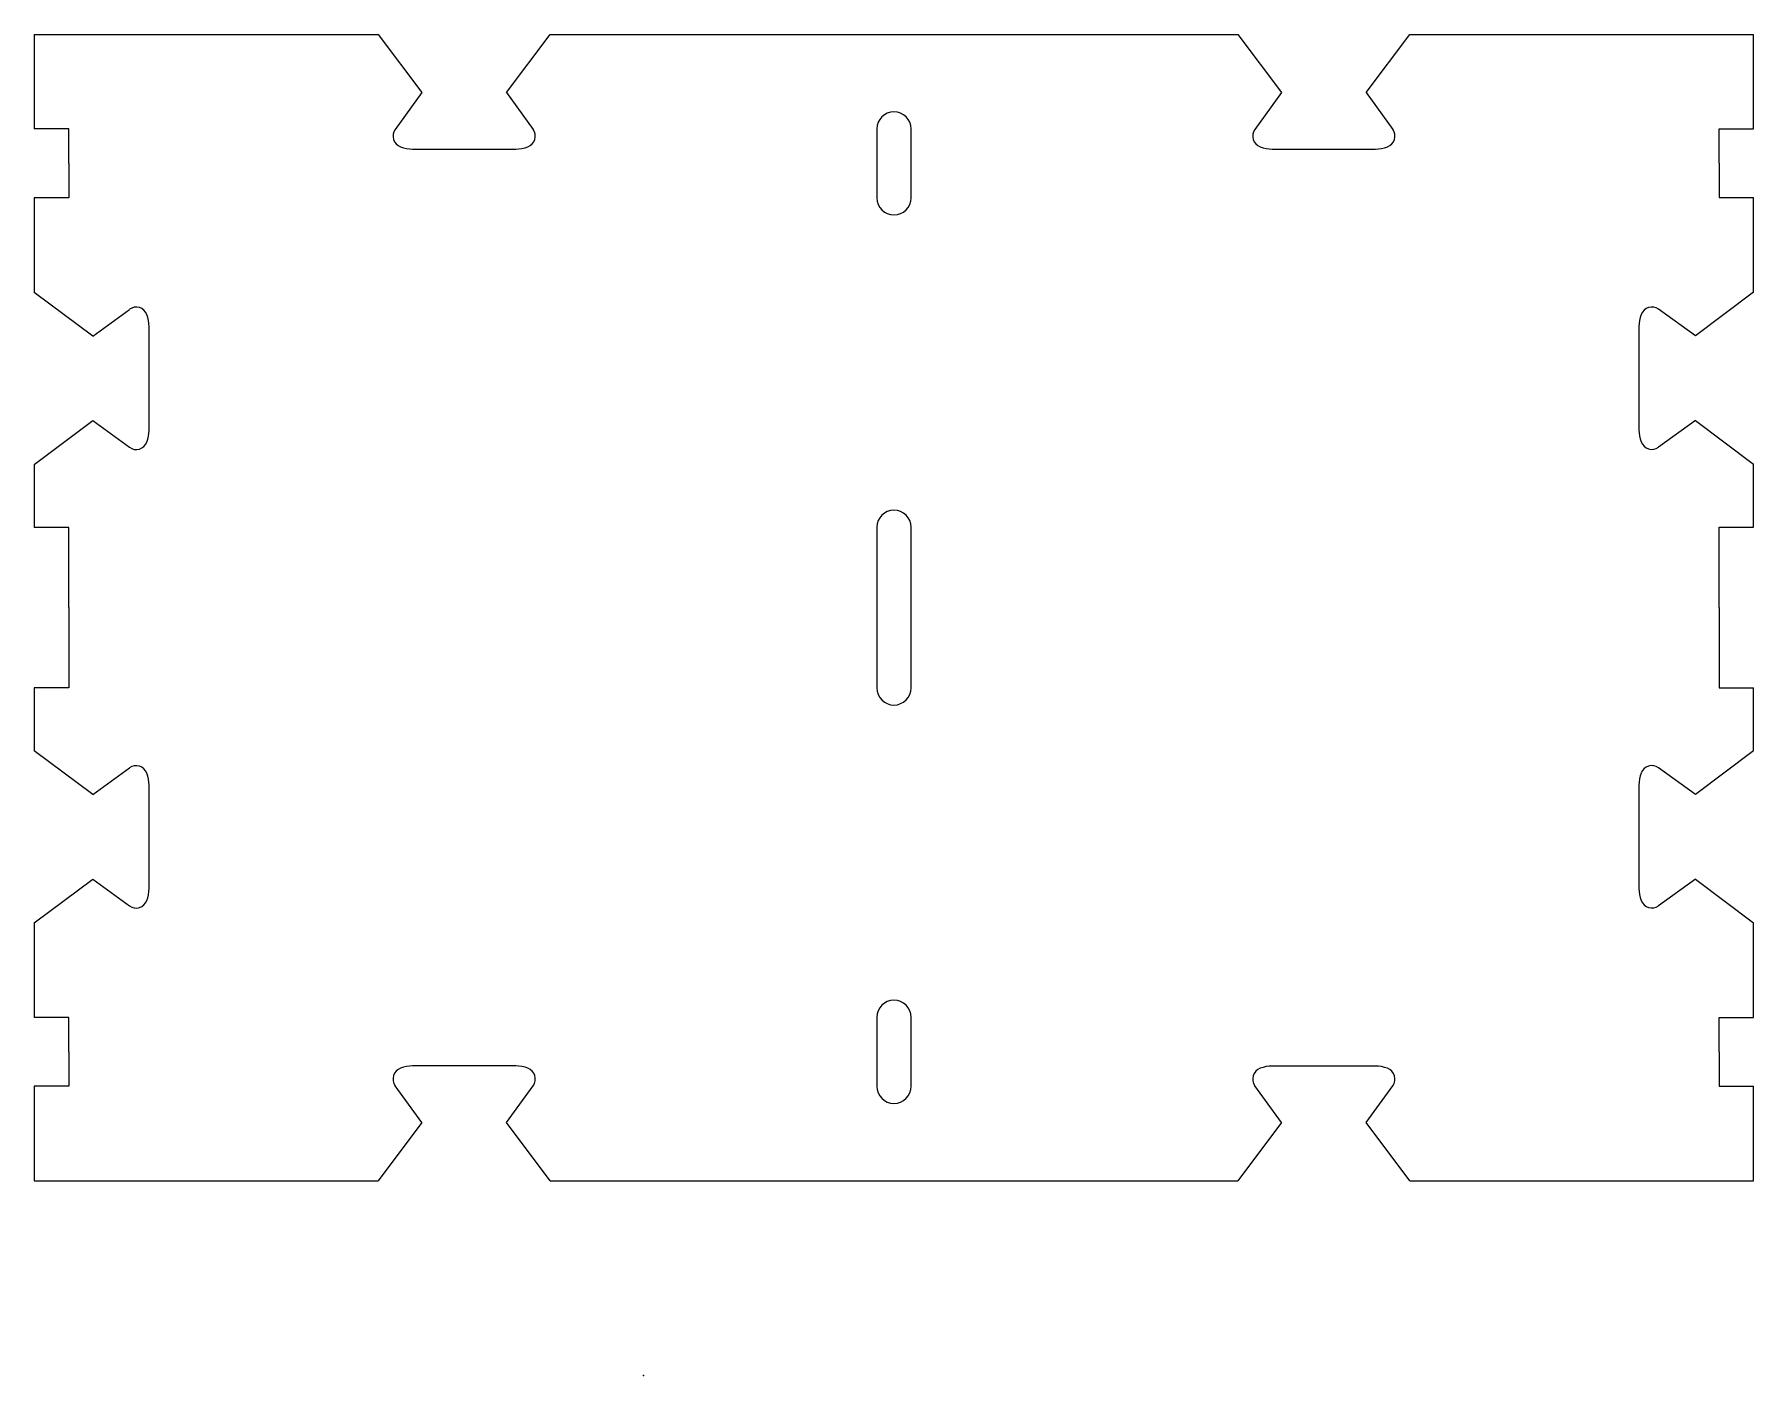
# Model space of a CAD drawing. Header units: centimetres. Extents: x -5.3 to 9.7, y 0 to 11.7.
import ezdxf

# ---------------------------------------------------------------- set-up
doc = ezdxf.new("R2010")
doc.units = ezdxf.units.CM
doc.header["$MEASUREMENT"] = 0
doc.layers.add('INTERIOR v4_Sketch2', color=7, linetype='Continuous')

msp = doc.modelspace()

# ---------------------------------------------------------------- linework, layer by layer
at = {"layer": 'INTERIOR v4_Sketch2'}
for p, q in [((-5.314, 11.7), (-5.314, 10.875)), ((-5.314, 11.7), (-2.314, 11.7)), ((-2.314, 11.7), (-1.933, 11.192)), ((-2.314, 11.7), (-1.933, 11.192)), ((-1.195, 11.192), (-0.813, 11.7)), ((-1.195, 11.192), (-0.813, 11.7)), ((-0.813, 11.7), (5.186, 11.7)), ((5.186, 11.7), (5.567, 11.192)), ((6.305, 11.192), (6.687, 11.7)), ((6.687, 11.7), (9.686, 11.7)), ((9.686, 10.876), (9.686, 11.7)), ((-1.933, 11.192), (-2.165, 10.871)), ((-1.933, 11.192), (-2.165, 10.871)), ((-1.195, 11.192), (-0.962, 10.871)), ((-1.195, 11.192), (-0.962, 10.871)), ((5.567, 11.192), (5.335, 10.871)), ((6.305, 11.192), (6.538, 10.871)), ((-5.014, 10.875), (-5.314, 10.875)), ((-5.014, 10.575), (-5.014, 10.875)), ((2.036, 10.875), (2.036, 10.275)), ((2.336, 10.275), (2.336, 10.875)), ((9.386, 10.576), (9.386, 10.876)), ((9.386, 10.876), (9.686, 10.876)), ((-2.014, 10.7), (-1.113, 10.7)), ((-2.014, 10.7), (-1.113, 10.7)), ((-1.564, 10.7), (-1.564, 10.7)), ((-1.564, 10.7), (-1.564, 10.7)), ((-1.564, 10.7), (-1.564, 10.7)), ((-1.564, 10.7), (-1.564, 10.7)), ((-1.564, 10.7), (-1.564, 10.7)), ((-1.564, 10.7), (-1.564, 10.7)), ((5.486, 10.7), (6.387, 10.7)), ((5.936, 10.7), (5.936, 10.7)), ((5.936, 10.7), (5.936, 10.7)), ((5.936, 10.7), (5.936, 10.7)), ((-5.014, 10.575), (-5.014, 10.275)), ((9.386, 10.576), (9.386, 10.276)), ((-5.314, 10.275), (-5.314, 9.45)), ((-5.014, 10.275), (-5.314, 10.275)), ((9.386, 10.276), (9.686, 10.276)), ((9.686, 9.451), (9.686, 10.276)), ((-4.805, 9.069), (-5.314, 9.45)), ((-4.805, 9.069), (-5.314, 9.45)), ((-4.805, 9.069), (-5.314, 9.45)), ((-4.805, 9.069), (-5.314, 9.45)), ((9.686, 9.451), (9.178, 9.07)), ((9.686, 9.451), (9.178, 9.07)), ((9.686, 9.451), (9.178, 9.07)), ((9.686, 9.451), (9.178, 9.07)), ((-4.805, 9.069), (-4.485, 9.301)), ((-4.805, 9.069), (-4.485, 9.301)), ((-4.805, 9.069), (-4.485, 9.301)), ((-4.805, 9.069), (-4.485, 9.301)), ((9.178, 9.07), (8.858, 9.303)), ((9.178, 9.07), (8.858, 9.303)), ((9.178, 9.07), (8.858, 9.303)), ((9.178, 9.07), (8.858, 9.303)), ((-4.313, 8.249), (-4.313, 9.15)), ((-4.313, 8.249), (-4.313, 9.15)), ((-4.313, 8.249), (-4.313, 9.15)), ((-4.313, 8.249), (-4.313, 9.15)), ((8.686, 9.151), (8.686, 8.251)), ((8.686, 9.151), (8.686, 8.251)), ((8.686, 9.151), (8.686, 8.251)), ((8.686, 9.151), (8.686, 8.251)), ((8.686, 8.701), (8.686, 8.701)), ((8.686, 8.701), (8.686, 8.701)), ((8.686, 8.701), (8.686, 8.701)), ((8.686, 8.701), (8.686, 8.701)), ((8.686, 8.701), (8.686, 8.701)), ((8.686, 8.701), (8.686, 8.701)), ((8.686, 8.701), (8.686, 8.701)), ((8.686, 8.701), (8.686, 8.701)), ((8.686, 8.701), (8.686, 8.701)), ((8.686, 8.701), (8.686, 8.701)), ((8.686, 8.701), (8.686, 8.701)), ((8.686, 8.701), (8.686, 8.701)), ((-4.313, 8.7), (-4.313, 8.7)), ((-4.313, 8.7), (-4.313, 8.7)), ((-4.313, 8.7), (-4.313, 8.7)), ((-4.313, 8.7), (-4.313, 8.7)), ((-4.313, 8.7), (-4.313, 8.7)), ((-4.313, 8.7), (-4.313, 8.7)), ((-4.313, 8.7), (-4.313, 8.7)), ((-4.313, 8.7), (-4.313, 8.7)), ((-4.313, 8.7), (-4.313, 8.7)), ((-4.313, 8.7), (-4.313, 8.7)), ((-4.313, 8.7), (-4.313, 8.7)), ((-4.313, 8.7), (-4.313, 8.7)), ((-5.314, 7.949), (-4.805, 8.331)), ((-5.314, 7.949), (-4.805, 8.331)), ((-5.314, 7.949), (-4.805, 8.331)), ((-5.314, 7.949), (-4.805, 8.331)), ((-4.805, 8.331), (-4.485, 8.098)), ((-4.805, 8.331), (-4.485, 8.098)), ((-4.805, 8.331), (-4.485, 8.098)), ((-4.805, 8.331), (-4.485, 8.098)), ((9.178, 8.332), (8.858, 8.099)), ((9.178, 8.332), (8.858, 8.099)), ((9.178, 8.332), (8.858, 8.099)), ((9.178, 8.332), (8.858, 8.099)), ((9.178, 8.332), (9.686, 7.951)), ((9.178, 8.332), (9.686, 7.951)), ((9.178, 8.332), (9.686, 7.951)), ((9.178, 8.332), (9.686, 7.951)), ((9.686, 7.401), (9.686, 7.951)), ((-5.314, 7.949), (-5.314, 7.4)), ((-5.014, 7.4), (-5.314, 7.4)), ((-5.014, 6.7), (-5.014, 7.4)), ((2.036, 7.4), (2.036, 6)), ((2.336, 6), (2.336, 7.4)), ((9.386, 6.701), (9.386, 7.401)), ((9.386, 7.401), (9.686, 7.401)), ((-5.014, 6.7), (-5.014, 6)), ((9.386, 6.701), (9.386, 6.001)), ((9.386, 6.001), (9.686, 6.001)), ((9.686, 5.451), (9.686, 6.001)), ((-5.014, 6), (-5.314, 6)), ((-5.314, 6), (-5.314, 5.45)), ((-4.805, 5.069), (-5.314, 5.45)), ((-4.805, 5.069), (-5.314, 5.45)), ((-4.805, 5.069), (-5.314, 5.45)), ((-4.805, 5.069), (-5.314, 5.45)), ((9.686, 5.451), (9.178, 5.07)), ((9.686, 5.451), (9.178, 5.07)), ((9.686, 5.451), (9.178, 5.07)), ((9.686, 5.451), (9.178, 5.07)), ((-4.805, 5.069), (-4.485, 5.301)), ((-4.805, 5.069), (-4.485, 5.301)), ((-4.805, 5.069), (-4.485, 5.301)), ((-4.805, 5.069), (-4.485, 5.301)), ((9.178, 5.07), (8.858, 5.302)), ((9.178, 5.07), (8.858, 5.302)), ((9.178, 5.07), (8.858, 5.302)), ((9.178, 5.07), (8.858, 5.302)), ((-4.313, 4.249), (-4.313, 5.15)), ((-4.313, 4.249), (-4.313, 5.15)), ((-4.313, 4.249), (-4.313, 5.15)), ((-4.313, 4.249), (-4.313, 5.15)), ((8.686, 5.151), (8.686, 4.25)), ((8.686, 5.151), (8.686, 4.25)), ((8.686, 5.151), (8.686, 4.25)), ((8.686, 5.151), (8.686, 4.25)), ((-4.313, 4.7), (-4.313, 4.7)), ((-4.313, 4.7), (-4.313, 4.7)), ((-4.313, 4.7), (-4.313, 4.7)), ((-4.313, 4.7), (-4.313, 4.7)), ((-4.313, 4.7), (-4.313, 4.7)), ((-4.313, 4.7), (-4.313, 4.7)), ((-4.313, 4.7), (-4.313, 4.7)), ((-4.313, 4.7), (-4.313, 4.7)), ((-4.313, 4.7), (-4.313, 4.7)), ((-4.313, 4.7), (-4.313, 4.7)), ((-4.313, 4.7), (-4.313, 4.7)), ((-4.313, 4.7), (-4.313, 4.7)), ((8.686, 4.701), (8.686, 4.701)), ((8.686, 4.701), (8.686, 4.701)), ((8.686, 4.701), (8.686, 4.701)), ((8.686, 4.701), (8.686, 4.701)), ((8.686, 4.701), (8.686, 4.701)), ((8.686, 4.701), (8.686, 4.701)), ((8.686, 4.701), (8.686, 4.701)), ((8.686, 4.701), (8.686, 4.701)), ((8.686, 4.701), (8.686, 4.701)), ((8.686, 4.701), (8.686, 4.701)), ((8.686, 4.701), (8.686, 4.701)), ((8.686, 4.701), (8.686, 4.701)), ((-5.314, 3.949), (-4.805, 4.331)), ((-5.314, 3.949), (-4.805, 4.331)), ((-5.314, 3.949), (-4.805, 4.331)), ((-5.314, 3.949), (-4.805, 4.331)), ((-4.805, 4.331), (-4.485, 4.098)), ((-4.805, 4.331), (-4.485, 4.098)), ((-4.805, 4.331), (-4.485, 4.098)), ((-4.805, 4.331), (-4.485, 4.098)), ((9.178, 4.332), (8.858, 4.099)), ((9.178, 4.332), (8.858, 4.099)), ((9.178, 4.332), (8.858, 4.099)), ((9.178, 4.332), (8.858, 4.099)), ((9.178, 4.332), (9.686, 3.95)), ((9.178, 4.332), (9.686, 3.95)), ((9.178, 4.332), (9.686, 3.95)), ((9.178, 4.332), (9.686, 3.95)), ((-5.314, 3.949), (-5.314, 3.125)), ((9.686, 3.125), (9.686, 3.95)), ((-5.014, 3.125), (-5.314, 3.125)), ((-5.014, 2.825), (-5.014, 3.125)), ((2.036, 3.125), (2.036, 2.525)), ((2.336, 2.525), (2.336, 3.125)), ((9.386, 2.825), (9.386, 3.125)), ((9.386, 3.125), (9.686, 3.125)), ((-5.014, 2.825), (-5.014, 2.525)), ((-1.113, 2.701), (-2.014, 2.701)), ((-1.564, 2.7), (-1.564, 2.701)), ((-1.564, 2.701), (-1.564, 2.7)), ((-1.564, 2.701), (-1.564, 2.7)), ((-1.564, 2.7), (-1.564, 2.701)), ((9.386, 2.825), (9.386, 2.525)), ((6.387, 2.7), (5.486, 2.7)), ((-5.014, 2.525), (-5.314, 2.525)), ((-5.314, 2.525), (-5.314, 1.7)), ((-1.933, 2.208), (-2.165, 2.529)), ((-1.195, 2.208), (-0.962, 2.529)), ((5.567, 2.208), (5.335, 2.528)), ((6.305, 2.208), (6.538, 2.528)), ((9.386, 2.525), (9.686, 2.525)), ((9.686, 1.7), (9.686, 2.525)), ((-1.933, 2.208), (-2.314, 1.7)), ((-0.813, 1.7), (-1.195, 2.208)), ((5.567, 2.208), (5.186, 1.7)), ((6.687, 1.7), (6.305, 2.208)), ((-5.314, 1.7), (-2.314, 1.7)), ((-0.813, 1.7), (5.186, 1.7)), ((6.687, 1.7), (9.686, 1.7))]:
    msp.add_line(p, q, dxfattribs=at)
for centre, radius, start, end in [((2.186, 10.875), 0.15, 359.9991, 179.9991), ((-2.084, 10.813), 0.1, 144.0257, 249.3739), ((-2.084, 10.813), 0.1, 144.0257, 249.3739), ((-1.043, 10.813), 0.1, 290.6255, 35.9754), ((-1.043, 10.813), 0.1, 290.6255, 35.9754), ((5.416, 10.813), 0.1, 144.0257, 249.3739), ((6.457, 10.813), 0.1, 290.6255, 35.9754), ((-2.014, 11), 0.3, 249.3739, 270), ((-2.014, 11), 0.3, 249.3739, 270), ((-1.113, 11), 0.3, 270, 290.6255), ((-1.113, 11), 0.3, 270, 290.6255), ((5.486, 11), 0.3, 249.3739, 270), ((6.387, 11), 0.3, 270, 290.6255), ((2.186, 10.275), 0.15, 179.9991, 359.9991), ((-4.426, 9.221), 0.1, 20.6255, 125.9754), ((-4.426, 9.221), 0.1, 20.6255, 125.9754), ((-4.426, 9.221), 0.1, 20.6255, 125.9754), ((-4.426, 9.221), 0.1, 20.6255, 125.9754), ((8.799, 9.222), 0.1, 54.0257, 159.3739), ((8.799, 9.222), 0.1, 54.0257, 159.3739), ((8.799, 9.222), 0.1, 54.0257, 159.3739), ((8.799, 9.222), 0.1, 54.0257, 159.3739), ((-4.613, 9.15), 0.3, 0, 20.6255), ((-4.613, 9.15), 0.3, 0, 20.6255), ((-4.613, 9.15), 0.3, 0, 20.6255), ((-4.613, 9.15), 0.3, 0, 20.6255), ((8.986, 9.151), 0.3, 159.3739, 180), ((8.986, 9.151), 0.3, 159.3739, 180), ((8.986, 9.151), 0.3, 159.3739, 180), ((8.986, 9.151), 0.3, 159.3739, 180), ((8.986, 8.251), 0.3, 180, 200.6255), ((8.986, 8.251), 0.3, 180, 200.6255), ((8.986, 8.251), 0.3, 180, 200.6255), ((8.986, 8.251), 0.3, 180, 200.6255), ((-4.426, 8.179), 0.1, 234.0257, 339.3739), ((-4.426, 8.179), 0.1, 234.0257, 339.3739), ((-4.426, 8.179), 0.1, 234.0257, 339.3739), ((-4.426, 8.179), 0.1, 234.0257, 339.3739), ((-4.613, 8.249), 0.3, 339.3739, 0), ((-4.613, 8.249), 0.3, 339.3739, 0), ((-4.613, 8.249), 0.3, 339.3739, 0), ((-4.613, 8.249), 0.3, 339.3739, 0), ((8.799, 8.18), 0.1, 200.6255, 305.9754), ((8.799, 8.18), 0.1, 200.6255, 305.9754), ((8.799, 8.18), 0.1, 200.6255, 305.9754), ((8.799, 8.18), 0.1, 200.6255, 305.9754), ((2.186, 7.4), 0.15, 359.9991, 179.9991), ((2.186, 6), 0.15, 179.9991, 359.9991), ((-4.426, 5.221), 0.1, 20.6255, 125.9754), ((-4.426, 5.221), 0.1, 20.6255, 125.9754), ((-4.426, 5.221), 0.1, 20.6255, 125.9754), ((-4.426, 5.221), 0.1, 20.6255, 125.9754), ((-4.613, 5.15), 0.3, 0, 20.6255), ((-4.613, 5.15), 0.3, 0, 20.6255), ((-4.613, 5.15), 0.3, 0, 20.6255), ((-4.613, 5.15), 0.3, 0, 20.6255), ((8.986, 5.151), 0.3, 159.3739, 180), ((8.986, 5.151), 0.3, 159.3739, 180), ((8.986, 5.151), 0.3, 159.3739, 180), ((8.986, 5.151), 0.3, 159.3739, 180), ((8.799, 5.222), 0.1, 54.0257, 159.3739), ((8.799, 5.222), 0.1, 54.0257, 159.3739), ((8.799, 5.222), 0.1, 54.0257, 159.3739), ((8.799, 5.222), 0.1, 54.0257, 159.3739), ((-4.613, 4.249), 0.3, 339.3739, 0), ((-4.613, 4.249), 0.3, 339.3739, 0), ((-4.613, 4.249), 0.3, 339.3739, 0), ((-4.613, 4.249), 0.3, 339.3739, 0), ((8.986, 4.25), 0.3, 180, 200.6255), ((8.986, 4.25), 0.3, 180, 200.6255), ((8.986, 4.25), 0.3, 180, 200.6255), ((8.986, 4.25), 0.3, 180, 200.6255), ((-4.426, 4.179), 0.1, 234.0257, 339.3739), ((-4.426, 4.179), 0.1, 234.0257, 339.3739), ((-4.426, 4.179), 0.1, 234.0257, 339.3739), ((-4.426, 4.179), 0.1, 234.0257, 339.3739), ((8.799, 4.18), 0.1, 200.6255, 305.9754), ((8.799, 4.18), 0.1, 200.6255, 305.9754), ((8.799, 4.18), 0.1, 200.6255, 305.9754), ((8.799, 4.18), 0.1, 200.6255, 305.9754), ((2.186, 3.125), 0.15, 359.9991, 179.9991), ((-2.014, 2.401), 0.3, 90, 110.6255), ((-1.113, 2.401), 0.3, 69.3739, 90), ((-2.084, 2.588), 0.1, 110.6255, 215.9754), ((-1.043, 2.588), 0.1, 324.0257, 69.3739), ((5.416, 2.587), 0.1, 110.6255, 215.9754), ((5.486, 2.4), 0.3, 90, 110.6255), ((6.387, 2.4), 0.3, 69.3739, 90), ((6.457, 2.587), 0.1, 324.0257, 69.3739), ((2.186, 2.525), 0.15, 179.9991, 359.9991)]:
    msp.add_arc(centre, radius, start, end, dxfattribs=at)
msp.add_point((0, 0), dxfattribs=at)

doc.saveas('drawing.dxf')
